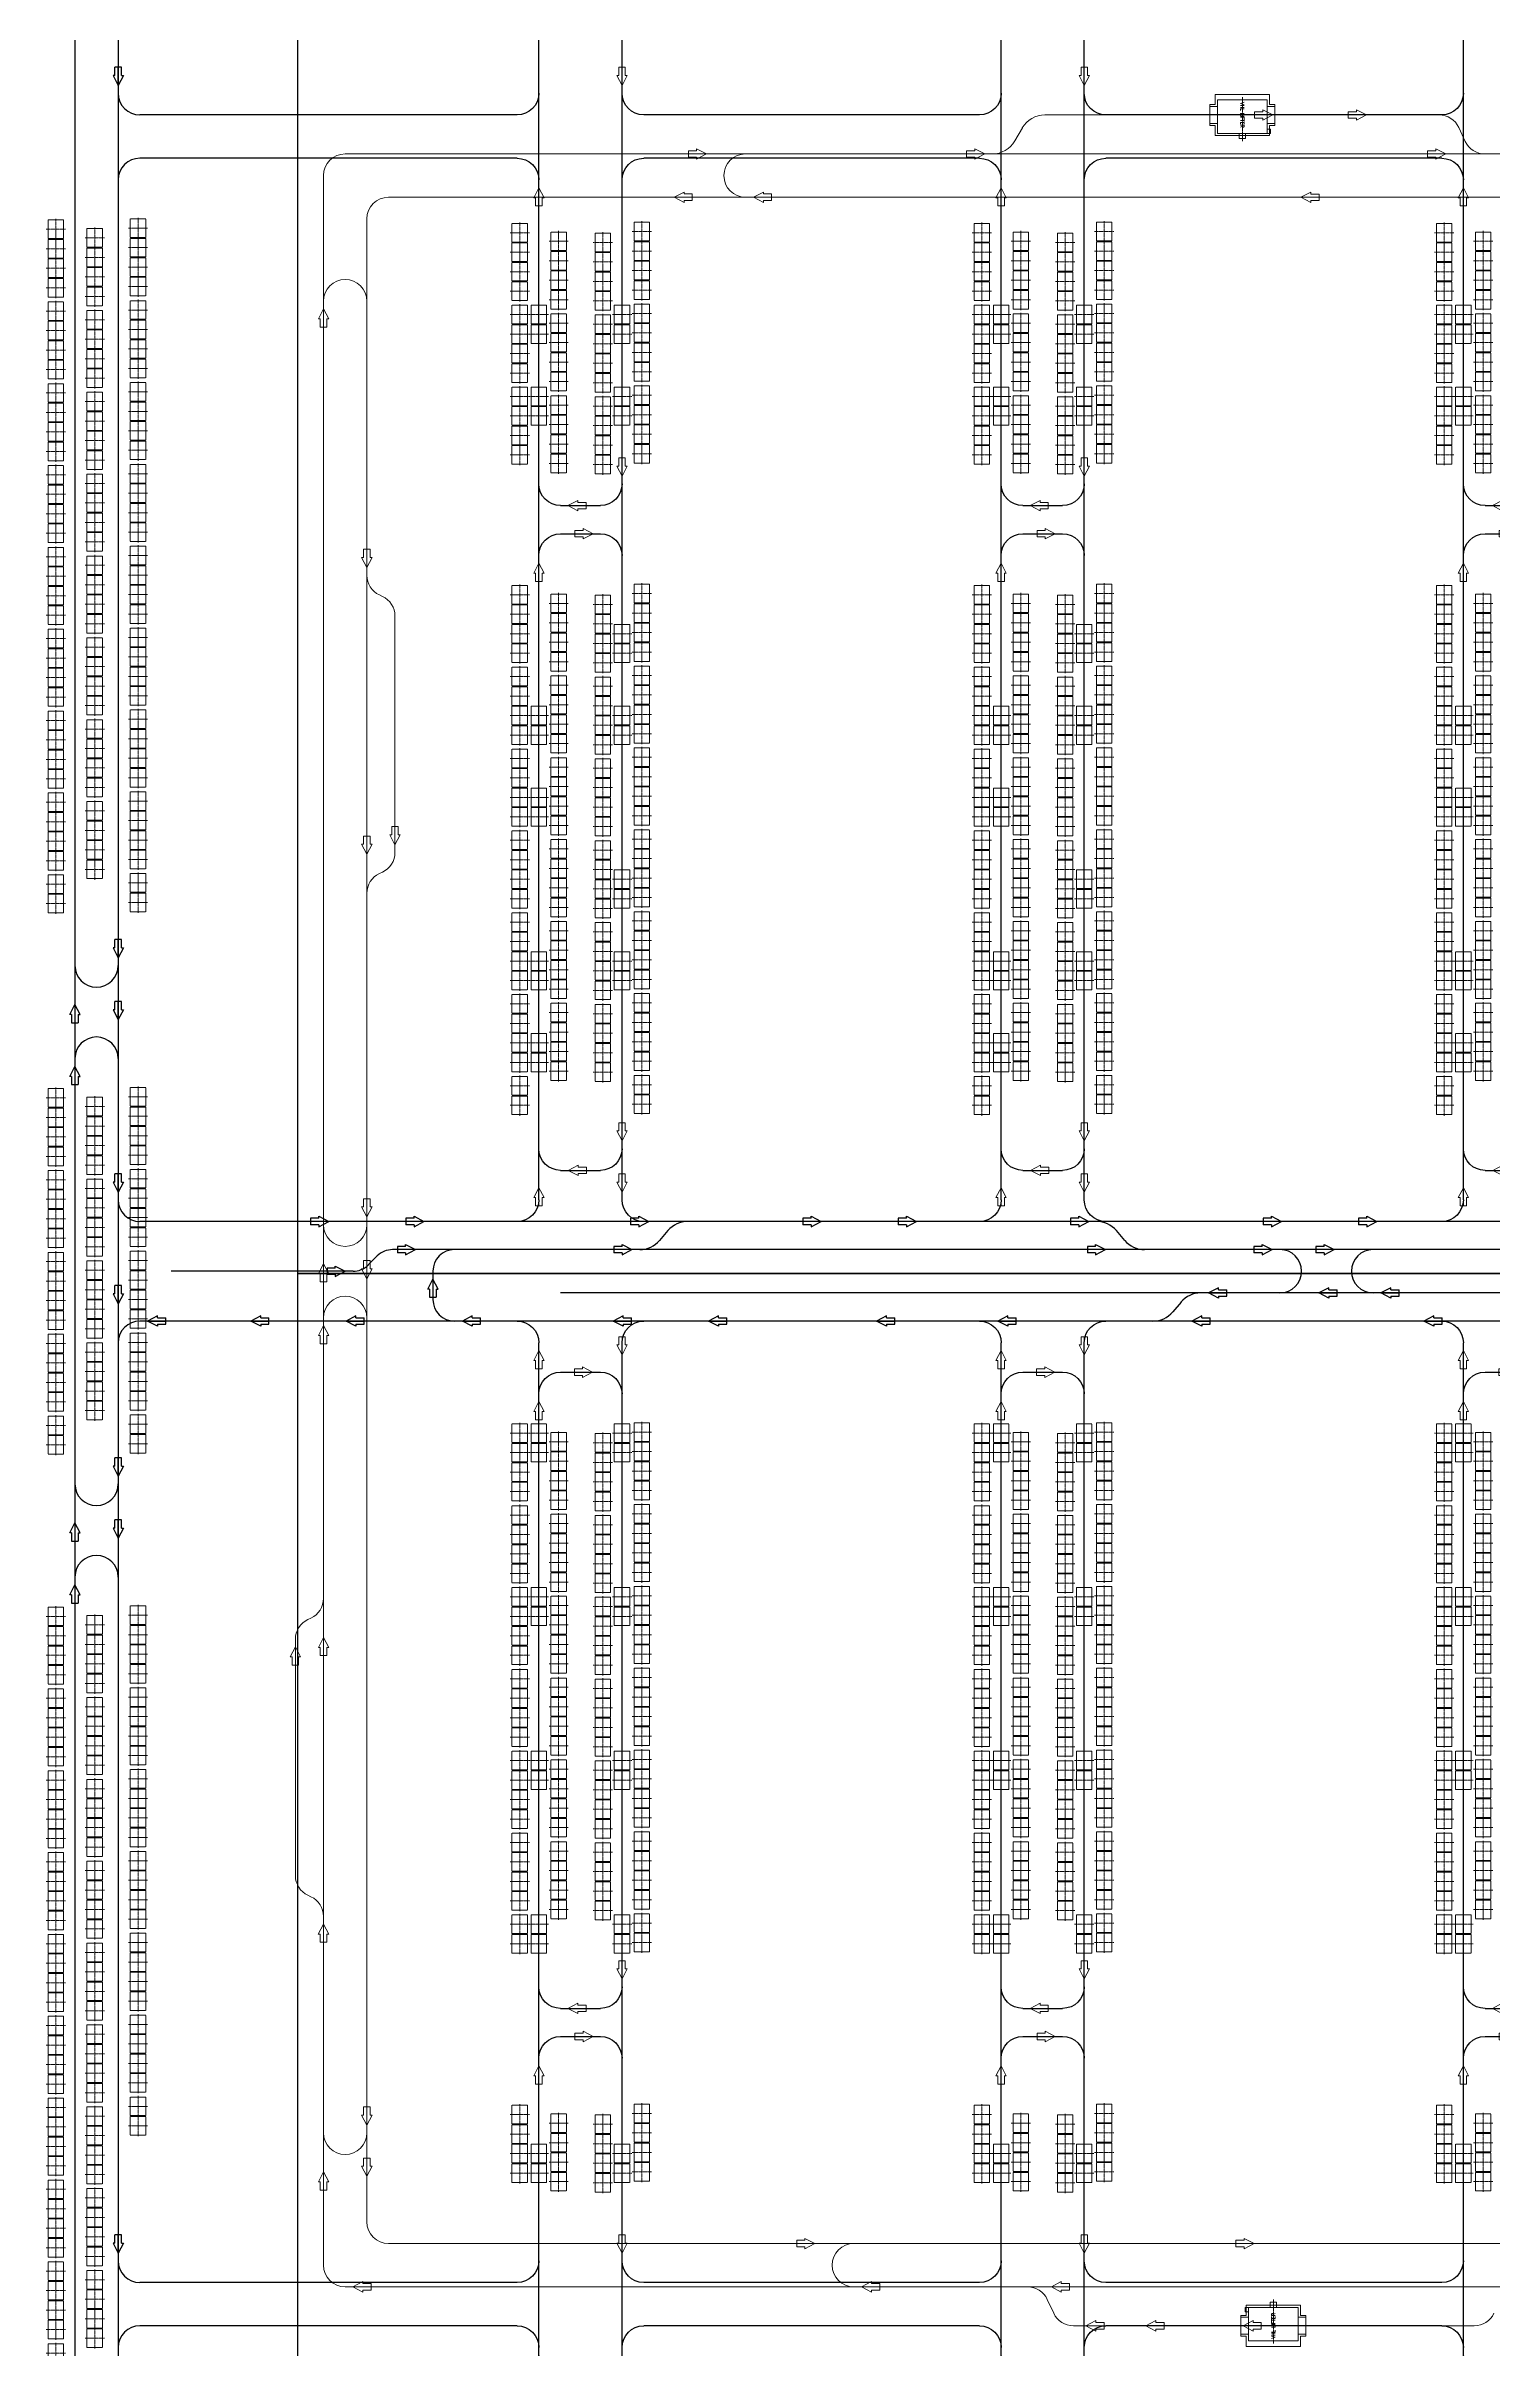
# Model space of a CAD drawing. Header units: millimetres. Extents: x -128 to 670218, y 27186 to 149492.
# Drawn here: x -128 to 33303, y 55129 to 108326 of the extents above; entities that cross this region are included whole.
import ezdxf
from ezdxf.enums import TextEntityAlignment as Align

# ---------------------------------------------------------------- set-up
doc = ezdxf.new("R2010")
doc.units = ezdxf.units.MM
for name, pattern in [('ACAD_ISO08W100', [36, 24, -3, 6, -3]), ('AM_ISO08W050', [18, 12, -1.5, 3, -1.5]), ('XAT-M16_6F_EQ Layout_20211120$0$ACAD_ISO08W100', [36, 24, -3, 6, -3])]:
    doc.linetypes.add(name, pattern=pattern)
for name, color, linetype, lineweight in [('_CLINE', 4, 'XAT-M16_6F_EQ Layout_20211120$0$ACAD_ISO08W100', 9), ('CL', 4, 'Continuous', 9), ('CLINE', 4, 'ACAD_ISO08W100', 9), ('DIRECT', 40, 'Continuous', 9), ('LINE_EQ', 4, 'AM_ISO08W050', 20), ('LINE_STB', 151, 'Continuous', 30), ('Rail Block(Upper)', 191, 'Continuous', 18), ('Rail_H6022(Upper)', 6, 'Continuous', 18), ('TXT', 3, 'Continuous', 9), ('ZONE', 8, 'Continuous', 9)]:
    doc.layers.add(name, color=color, linetype=linetype, lineweight=lineweight)
doc.layers.add('Rail_H4822(Lower)', color=7, linetype='Continuous')
doc.styles.add('CF-FNT', font='romans.shx', dxfattribs={"width": 0.85, "bigfont": 'bigfont.shx'})

# ---------------------------------------------------------------- blocks, each defined once
blk = doc.blocks.new('*U3')
at = {"color": 0, "linetype": 'ByBlock'}
for p, q in [((-120, -230), (0, 0)), ((0, 0), (0, -420)), ((120, -230), (0, 0)), ((-75, -230), (-120, -230)), ((-75, -230), (-75, -420)), ((75, -420), (-75, -420)), ((75, -230), (75, -420)), ((75, -230), (120, -230))]:
    blk.add_line(p, q, dxfattribs=at)
blk = doc.blocks.new('A$C31676947')
at = {"layer": 'Rail_H4822(Lower)'}
for p, q in [((500, 47250), (500, 500)), ((2420, 47250), (2420, 500)), ((1000, 46570), (1920, 46570)), ((1000, 31870), (1920, 31870)), ((1000, 31220), (1920, 31220)), ((1000, 16520), (1920, 16520)), ((1000, 15870), (1920, 15870)), ((1000, 1180), (1920, 1180))]:
    blk.add_line(p, q, dxfattribs=at)
for centre, start, end in [((0, 47250), 0, 90), ((2920, 47250), 90, 180), ((1000, 46070), 90, 180), ((1920, 46070), 0, 90), ((1000, 32370), 180, 270), ((1920, 32370), 270, 0), ((1000, 30720), 90, 180), ((1920, 30720), 0, 90), ((0, 23700), 270, 0), ((2920, 23700), 180, 270), ((0, 21700), 0, 90), ((2920, 21700), 90, 180), ((1000, 17020), 180, 270), ((1920, 17020), 270, 0), ((1000, 15370), 90, 180), ((1920, 15370), 0, 90), ((1000, 1680), 180, 270), ((1920, 1680), 270, 0), ((0, 500), 270, 0), ((2920, 500), 180, 270)]:
    blk.add_arc(centre, 500, start, end, dxfattribs=at)
at = {"layer": 'DIRECT'}
for p, rotation in [((500, 46970), 180), ((1180, 46570), 89.99999999999999), ((500, 32550), 180), ((500, 23880), 180), ((500, 17200), 180), ((500, 1860), 180), ((500, 680), 180), ((1740, 1180), 270)]:
    blk.add_blockref('*U3', p, dxfattribs=dict(at, rotation=rotation))
for p in [(2420, 47070), (2420, 45890), (2420, 30540), (2420, 21520), (2420, 15190), (2420, 780)]:
    blk.add_blockref('*U3', p, dxfattribs=at)
at = {"layer": 'DIRECT', "lineweight": -2}
for p, rotation in [((1750, 31870), 270), ((1170, 31220), 89.99999999999999), ((1750, 16520), 270), ((1170, 15870), 89.99999999999999)]:
    blk.add_blockref('*U3', p, dxfattribs=dict(at, rotation=rotation))
blk = doc.blocks.new('*U803')
at = {"color": 0, "linetype": 'ByBlock'}
for p, q in [((-120, -230), (0, 0)), ((0, 0), (0, -420)), ((120, -230), (0, 0)), ((-75, -230), (-120, -230)), ((-75, -230), (-75, -420)), ((75, -420), (-75, -420)), ((75, -230), (75, -420)), ((75, -230), (120, -230))]:
    blk.add_line(p, q, dxfattribs=at)
blk = doc.blocks.new('*U804')
at = {"color": 0, "linetype": 'ByBlock'}
for p, q in [((-120, -230), (0, 0)), ((0, 0), (0, -420)), ((120, -230), (0, 0)), ((-75, -230), (-120, -230)), ((-75, -230), (-75, -420)), ((75, -420), (-75, -420)), ((75, -230), (75, -420)), ((75, -230), (120, -230))]:
    blk.add_line(p, q, dxfattribs=at)
blk = doc.blocks.new('*U805')
at = {"color": 0, "linetype": 'ByBlock'}
for p, q in [((-120, -230), (0, 0)), ((0, 0), (0, -420)), ((120, -230), (0, 0)), ((-75, -230), (-120, -230)), ((-75, -230), (-75, -420)), ((75, -420), (-75, -420)), ((75, -230), (75, -420)), ((75, -230), (120, -230))]:
    blk.add_line(p, q, dxfattribs=at)
blk = doc.blocks.new('*U812')
at = {"color": 0, "linetype": 'ByBlock'}
for p, q in [((-120, -230), (0, 0)), ((0, 0), (0, -420)), ((120, -230), (0, 0)), ((-75, -230), (-120, -230)), ((-75, -230), (-75, -420)), ((75, -420), (-75, -420)), ((75, -230), (75, -420)), ((75, -230), (120, -230))]:
    blk.add_line(p, q, dxfattribs=at)
blk = doc.blocks.new('*U21')
at = {"color": 0, "linetype": 'ByBlock'}
for p, q in [((-120, -230), (0, 0)), ((0, 0), (0, -420)), ((120, -230), (0, 0)), ((-75, -230), (-120, -230)), ((-75, -230), (-75, -420)), ((75, -420), (-75, -420)), ((75, -230), (75, -420)), ((75, -230), (120, -230))]:
    blk.add_line(p, q, dxfattribs=at)
blk = doc.blocks.new('*U22')
at = {"color": 0, "linetype": 'ByBlock'}
for p, q in [((-120, -230), (0, 0)), ((0, 0), (0, -420)), ((120, -230), (0, 0)), ((-75, -230), (-120, -230)), ((-75, -230), (-75, -420)), ((75, -420), (-75, -420)), ((75, -230), (75, -420)), ((75, -230), (120, -230))]:
    blk.add_line(p, q, dxfattribs=at)
blk = doc.blocks.new('*U23')
at = {"color": 0, "linetype": 'ByBlock'}
for p, q in [((-120, -230), (0, 0)), ((0, 0), (0, -420)), ((120, -230), (0, 0)), ((-75, -230), (-120, -230)), ((-75, -230), (-75, -420)), ((75, -420), (-75, -420)), ((75, -230), (75, -420)), ((75, -230), (120, -230))]:
    blk.add_line(p, q, dxfattribs=at)
blk = doc.blocks.new('*U219')
at = {"color": 0, "linetype": 'ByBlock'}
for p, q in [((-120, -230), (0, 0)), ((0, 0), (0, -420)), ((120, -230), (0, 0)), ((-75, -230), (-120, -230)), ((-75, -230), (-75, -420)), ((75, -420), (-75, -420)), ((75, -230), (75, -420)), ((75, -230), (120, -230))]:
    blk.add_line(p, q, dxfattribs=at)
blk = doc.blocks.new('*U220')
at = {"color": 0, "linetype": 'ByBlock'}
for p, q in [((-120, -230), (0, 0)), ((0, 0), (0, -420)), ((120, -230), (0, 0)), ((-75, -230), (-120, -230)), ((-75, -230), (-75, -420)), ((75, -420), (-75, -420)), ((75, -230), (75, -420)), ((75, -230), (120, -230))]:
    blk.add_line(p, q, dxfattribs=at)
blk = doc.blocks.new('*U221')
at = {"color": 0, "linetype": 'ByBlock'}
for p, q in [((-120, -230), (0, 0)), ((0, 0), (0, -420)), ((120, -230), (0, 0)), ((-75, -230), (-120, -230)), ((-75, -230), (-75, -420)), ((75, -420), (-75, -420)), ((75, -230), (75, -420)), ((75, -230), (120, -230))]:
    blk.add_line(p, q, dxfattribs=at)
blk = doc.blocks.new('*U222')
at = {"color": 0, "linetype": 'ByBlock'}
for p, q in [((-120, -230), (0, 0)), ((0, 0), (0, -420)), ((120, -230), (0, 0)), ((-75, -230), (-120, -230)), ((-75, -230), (-75, -420)), ((75, -420), (-75, -420)), ((75, -230), (75, -420)), ((75, -230), (120, -230))]:
    blk.add_line(p, q, dxfattribs=at)
blk = doc.blocks.new('*U132')
at = {"color": 0, "linetype": 'ByBlock'}
for p, q in [((-120, -230), (0, 0)), ((0, 0), (0, -420)), ((120, -230), (0, 0)), ((-75, -230), (-120, -230)), ((-75, -230), (-75, -420)), ((75, -420), (-75, -420)), ((75, -230), (75, -420)), ((75, -230), (120, -230))]:
    blk.add_line(p, q, dxfattribs=at)
blk = doc.blocks.new('*U133')
at = {"color": 0, "linetype": 'ByBlock'}
for p, q in [((-120, -230), (0, 0)), ((0, 0), (0, -420)), ((120, -230), (0, 0)), ((-75, -230), (-120, -230)), ((-75, -230), (-75, -420)), ((75, -420), (-75, -420)), ((75, -230), (75, -420)), ((75, -230), (120, -230))]:
    blk.add_line(p, q, dxfattribs=at)
blk = doc.blocks.new('*U134')
at = {"color": 0, "linetype": 'ByBlock'}
for p, q in [((-120, -230), (0, 0)), ((0, 0), (0, -420)), ((120, -230), (0, 0)), ((-75, -230), (-120, -230)), ((-75, -230), (-75, -420)), ((75, -420), (-75, -420)), ((75, -230), (75, -420)), ((75, -230), (120, -230))]:
    blk.add_line(p, q, dxfattribs=at)
blk = doc.blocks.new('*U135')
at = {"color": 0, "linetype": 'ByBlock'}
for p, q in [((-120, -230), (0, 0)), ((0, 0), (0, -420)), ((120, -230), (0, 0)), ((-75, -230), (-120, -230)), ((-75, -230), (-75, -420)), ((75, -420), (-75, -420)), ((75, -230), (75, -420)), ((75, -230), (120, -230))]:
    blk.add_line(p, q, dxfattribs=at)
blk = doc.blocks.new('*U136')
at = {"color": 0, "linetype": 'ByBlock'}
for p, q in [((-120, -230), (0, 0)), ((0, 0), (0, -420)), ((120, -230), (0, 0)), ((-75, -230), (-120, -230)), ((-75, -230), (-75, -420)), ((75, -420), (-75, -420)), ((75, -230), (75, -420)), ((75, -230), (120, -230))]:
    blk.add_line(p, q, dxfattribs=at)
blk = doc.blocks.new('*U137')
at = {"color": 0, "linetype": 'ByBlock'}
for p, q in [((-120, -230), (0, 0)), ((0, 0), (0, -420)), ((120, -230), (0, 0)), ((-75, -230), (-120, -230)), ((-75, -230), (-75, -420)), ((75, -420), (-75, -420)), ((75, -230), (75, -420)), ((75, -230), (120, -230))]:
    blk.add_line(p, q, dxfattribs=at)
blk = doc.blocks.new('*U139')
at = {"color": 0, "linetype": 'ByBlock'}
for p, q in [((-120, -230), (0, 0)), ((0, 0), (0, -420)), ((120, -230), (0, 0)), ((-75, -230), (-120, -230)), ((-75, -230), (-75, -420)), ((75, -420), (-75, -420)), ((75, -230), (75, -420)), ((75, -230), (120, -230))]:
    blk.add_line(p, q, dxfattribs=at)
blk = doc.blocks.new('*U146')
at = {"color": 0, "linetype": 'ByBlock'}
for p, q in [((-120, -230), (0, 0)), ((0, 0), (0, -420)), ((120, -230), (0, 0)), ((-75, -230), (-120, -230)), ((-75, -230), (-75, -420)), ((75, -420), (-75, -420)), ((75, -230), (75, -420)), ((75, -230), (120, -230))]:
    blk.add_line(p, q, dxfattribs=at)
blk = doc.blocks.new('*U196')
at = {"color": 0, "linetype": 'ByBlock'}
for p, q in [((-120, -230), (0, 0)), ((0, 0), (0, -420)), ((120, -230), (0, 0)), ((-75, -230), (-120, -230)), ((-75, -230), (-75, -420)), ((75, -420), (-75, -420)), ((75, -230), (75, -420)), ((75, -230), (120, -230))]:
    blk.add_line(p, q, dxfattribs=at)
blk = doc.blocks.new('*U197')
at = {"color": 0, "linetype": 'ByBlock'}
for p, q in [((-120, -230), (0, 0)), ((0, 0), (0, -420)), ((120, -230), (0, 0)), ((-75, -230), (-120, -230)), ((-75, -230), (-75, -420)), ((75, -420), (-75, -420)), ((75, -230), (75, -420)), ((75, -230), (120, -230))]:
    blk.add_line(p, q, dxfattribs=at)
blk = doc.blocks.new('*U198')
at = {"color": 0, "linetype": 'ByBlock'}
for p, q in [((-120, -230), (0, 0)), ((0, 0), (0, -420)), ((120, -230), (0, 0)), ((-75, -230), (-120, -230)), ((-75, -230), (-75, -420)), ((75, -420), (-75, -420)), ((75, -230), (75, -420)), ((75, -230), (120, -230))]:
    blk.add_line(p, q, dxfattribs=at)
blk = doc.blocks.new('*U199')
at = {"color": 0, "linetype": 'ByBlock'}
for p, q in [((-120, -230), (0, 0)), ((0, 0), (0, -420)), ((120, -230), (0, 0)), ((-75, -230), (-120, -230)), ((-75, -230), (-75, -420)), ((75, -420), (-75, -420)), ((75, -230), (75, -420)), ((75, -230), (120, -230))]:
    blk.add_line(p, q, dxfattribs=at)
blk = doc.blocks.new('*U148')
at = {"color": 0, "linetype": 'ByBlock'}
for p, q in [((-120, -230), (0, 0)), ((0, 0), (0, -420)), ((120, -230), (0, 0)), ((-75, -230), (-120, -230)), ((-75, -230), (-75, -420)), ((75, -420), (-75, -420)), ((75, -230), (75, -420)), ((75, -230), (120, -230))]:
    blk.add_line(p, q, dxfattribs=at)
blk = doc.blocks.new('*U149')
at = {"color": 0, "linetype": 'ByBlock'}
for p, q in [((-120, -230), (0, 0)), ((0, 0), (0, -420)), ((120, -230), (0, 0)), ((-75, -230), (-120, -230)), ((-75, -230), (-75, -420)), ((75, -420), (-75, -420)), ((75, -230), (75, -420)), ((75, -230), (120, -230))]:
    blk.add_line(p, q, dxfattribs=at)
blk = doc.blocks.new('*U150')
at = {"color": 0, "linetype": 'ByBlock'}
for p, q in [((-120, -230), (0, 0)), ((0, 0), (0, -420)), ((120, -230), (0, 0)), ((-75, -230), (-120, -230)), ((-75, -230), (-75, -420)), ((75, -420), (-75, -420)), ((75, -230), (75, -420)), ((75, -230), (120, -230))]:
    blk.add_line(p, q, dxfattribs=at)
blk = doc.blocks.new('*U151')
at = {"color": 0, "linetype": 'ByBlock'}
for p, q in [((-120, -230), (0, 0)), ((0, 0), (0, -420)), ((120, -230), (0, 0)), ((-75, -230), (-120, -230)), ((-75, -230), (-75, -420)), ((75, -420), (-75, -420)), ((75, -230), (75, -420)), ((75, -230), (120, -230))]:
    blk.add_line(p, q, dxfattribs=at)
blk = doc.blocks.new('*U152')
at = {"color": 0, "linetype": 'ByBlock'}
for p, q in [((-120, -230), (0, 0)), ((0, 0), (0, -420)), ((120, -230), (0, 0)), ((-75, -230), (-120, -230)), ((-75, -230), (-75, -420)), ((75, -420), (-75, -420)), ((75, -230), (75, -420)), ((75, -230), (120, -230))]:
    blk.add_line(p, q, dxfattribs=at)
blk = doc.blocks.new('*U153')
at = {"color": 0, "linetype": 'ByBlock'}
for p, q in [((-120, -230), (0, 0)), ((0, 0), (0, -420)), ((120, -230), (0, 0)), ((-75, -230), (-120, -230)), ((-75, -230), (-75, -420)), ((75, -420), (-75, -420)), ((75, -230), (75, -420)), ((75, -230), (120, -230))]:
    blk.add_line(p, q, dxfattribs=at)
blk = doc.blocks.new('*U154')
at = {"color": 0, "linetype": 'ByBlock'}
for p, q in [((-120, -230), (0, 0)), ((0, 0), (0, -420)), ((120, -230), (0, 0)), ((-75, -230), (-120, -230)), ((-75, -230), (-75, -420)), ((75, -420), (-75, -420)), ((75, -230), (75, -420)), ((75, -230), (120, -230))]:
    blk.add_line(p, q, dxfattribs=at)
blk = doc.blocks.new('*U118')
at = {"color": 0, "linetype": 'ByBlock'}
for p, q in [((-120, -230), (0, 0)), ((0, 0), (0, -420)), ((120, -230), (0, 0)), ((-75, -230), (-120, -230)), ((-75, -230), (-75, -420)), ((75, -420), (-75, -420)), ((75, -230), (75, -420)), ((75, -230), (120, -230))]:
    blk.add_line(p, q, dxfattribs=at)
blk = doc.blocks.new('*U119')
at = {"color": 0, "linetype": 'ByBlock'}
for p, q in [((-120, -230), (0, 0)), ((0, 0), (0, -420)), ((120, -230), (0, 0)), ((-75, -230), (-120, -230)), ((-75, -230), (-75, -420)), ((75, -420), (-75, -420)), ((75, -230), (75, -420)), ((75, -230), (120, -230))]:
    blk.add_line(p, q, dxfattribs=at)
blk = doc.blocks.new('*U120')
at = {"color": 0, "linetype": 'ByBlock'}
for p, q in [((-120, -230), (0, 0)), ((0, 0), (0, -420)), ((120, -230), (0, 0)), ((-75, -230), (-120, -230)), ((-75, -230), (-75, -420)), ((75, -420), (-75, -420)), ((75, -230), (75, -420)), ((75, -230), (120, -230))]:
    blk.add_line(p, q, dxfattribs=at)
blk = doc.blocks.new('*U125')
at = {"color": 0, "linetype": 'ByBlock'}
for p, q in [((-120, -230), (0, 0)), ((0, 0), (0, -420)), ((120, -230), (0, 0)), ((-75, -230), (-120, -230)), ((-75, -230), (-75, -420)), ((75, -420), (-75, -420)), ((75, -230), (75, -420)), ((75, -230), (120, -230))]:
    blk.add_line(p, q, dxfattribs=at)
blk = doc.blocks.new('*U126')
at = {"color": 0, "linetype": 'ByBlock'}
for p, q in [((-120, -230), (0, 0)), ((0, 0), (0, -420)), ((120, -230), (0, 0)), ((-75, -230), (-120, -230)), ((-75, -230), (-75, -420)), ((75, -420), (-75, -420)), ((75, -230), (75, -420)), ((75, -230), (120, -230))]:
    blk.add_line(p, q, dxfattribs=at)
blk = doc.blocks.new('*U101')
at = {"color": 0, "linetype": 'ByBlock'}
for p, q in [((-120, -230), (0, 0)), ((0, 0), (0, -420)), ((120, -230), (0, 0)), ((-75, -230), (-120, -230)), ((-75, -230), (-75, -420)), ((75, -420), (-75, -420)), ((75, -230), (75, -420)), ((75, -230), (120, -230))]:
    blk.add_line(p, q, dxfattribs=at)
blk = doc.blocks.new('*U102')
at = {"color": 0, "linetype": 'ByBlock'}
for p, q in [((-120, -230), (0, 0)), ((0, 0), (0, -420)), ((120, -230), (0, 0)), ((-75, -230), (-120, -230)), ((-75, -230), (-75, -420)), ((75, -420), (-75, -420)), ((75, -230), (75, -420)), ((75, -230), (120, -230))]:
    blk.add_line(p, q, dxfattribs=at)
blk = doc.blocks.new('*U103')
at = {"color": 0, "linetype": 'ByBlock'}
for p, q in [((-120, -230), (0, 0)), ((0, 0), (0, -420)), ((120, -230), (0, 0)), ((-75, -230), (-120, -230)), ((-75, -230), (-75, -420)), ((75, -420), (-75, -420)), ((75, -230), (75, -420)), ((75, -230), (120, -230))]:
    blk.add_line(p, q, dxfattribs=at)
blk = doc.blocks.new('*U106')
at = {"color": 0, "linetype": 'ByBlock'}
for p, q in [((-120, -230), (0, 0)), ((0, 0), (0, -420)), ((120, -230), (0, 0)), ((-75, -230), (-120, -230)), ((-75, -230), (-75, -420)), ((75, -420), (-75, -420)), ((75, -230), (75, -420)), ((75, -230), (120, -230))]:
    blk.add_line(p, q, dxfattribs=at)
blk = doc.blocks.new('*U107')
at = {"color": 0, "linetype": 'ByBlock'}
for p, q in [((-120, -230), (0, 0)), ((0, 0), (0, -420)), ((120, -230), (0, 0)), ((-75, -230), (-120, -230)), ((-75, -230), (-75, -420)), ((75, -420), (-75, -420)), ((75, -230), (75, -420)), ((75, -230), (120, -230))]:
    blk.add_line(p, q, dxfattribs=at)
blk = doc.blocks.new('*U586')
at = {"color": 0, "linetype": 'ByBlock'}
for p, q in [((-120, -230), (0, 0)), ((0, 0), (0, -420)), ((120, -230), (0, 0)), ((-75, -230), (-120, -230)), ((-75, -230), (-75, -420)), ((75, -420), (-75, -420)), ((75, -230), (75, -420)), ((75, -230), (120, -230))]:
    blk.add_line(p, q, dxfattribs=at)
blk = doc.blocks.new('EG-TR_ARW_1-2')
at = {"color": 0, "linetype": 'ByBlock'}
for p, q in [((-120, -230), (0, 0)), ((0, 0), (0, -420)), ((120, -230), (0, 0)), ((-75, -230), (-120, -230)), ((-75, -230), (-75, -420)), ((75, -420), (-75, -420)), ((75, -230), (75, -420)), ((75, -230), (120, -230))]:
    blk.add_line(p, q, dxfattribs=at)
blk = doc.blocks.new('A$C90e8e326')
at = {"layer": 'Rail_H6022(Upper)'}
for p, q in [((21895, 77400), (30999, 77400)), ((21203, 76800), (21376, 77100)), ((31601, 76790), (31453, 77110)), ((5741, 76500), (198816, 76500)), ((5241, 76000), (5241, 27750)), ((198816, 75500), (6741, 75500)), ((6241, 75000), (6241, 28750)), ((6601, 66284), (6530, 66316)), ((6891, 65830), (6891, 60370)), ((6601, 59916), (6530, 59884)), ((4880, 42659), (4951, 42691)), ((4591, 36745), (4591, 42205)), ((4880, 36291), (4951, 36259)), ((6741, 28250), (324586, 28250)), ((5741, 27250), (261647, 27250)), ((22101, 26640), (21952, 26960)), ((22554, 26350), (31811, 26350))]:
    blk.add_line(p, q, dxfattribs=at)
for centre, radius, start, end in [((21895, 76800), 600, 90, 150), ((30999, 76900), 500, 24.8882, 90), ((20683, 77100), 600, 270, 330), ((32055, 77000), 500, 204.8882, 270), ((5741, 76000), 500, 90, 180), ((14986, 76000), 500, 90, 270), ((6741, 75000), 500, 90, 180), ((5741, 73101), 500, 0, 180), ((6741, 66770), 500, 180, 245.1118), ((6391, 65830), 500, 0, 65.1118), ((6391, 60370), 500, 294.8882, 0), ((6741, 59430), 500, 114.8882, 180), ((5741, 51775), 500, 180, 0), ((5741, 49625), 500, 0, 180), ((4741, 43145), 500, 294.8882, 0), ((5091, 42205), 500, 114.8882, 180), ((5091, 36745), 500, 180, 245.1118), ((4741, 35805), 500, 0, 65.1118), ((5741, 30805), 500, 180, 0), ((6741, 28750), 500, 180, 270), ((17486, 27750), 500, 90, 270), ((5741, 27750), 500, 180, 270), ((21498, 26750), 500, 24.8882, 90), ((22554, 26850), 500, 204.8882, 270), ((31811, 26850), 500, 270, 335.1118)]:
    blk.add_arc(centre, radius, start, end, dxfattribs=at)
at = {"layer": 'Rail_H6022(Upper)', "lineweight": -2}
for p, xscale, rotation in [((29319, 77400), -1, 270), ((20507, 76500), -1, 270), ((22046, 27250), -1.000000000000001, 90), ((24231, 26350), -1.000000000000001, 90)]:
    blk.add_blockref('EG-TR_ARW_1-2', p, dxfattribs=dict(at, xscale=xscale, rotation=rotation))
at = {"layer": 'Rail_H6022(Upper)'}
for p, xscale, rotation in [((14086, 76500), -1, 270), ((31155, 76500), -1, 270), ((13336, 75500), -1.000000000000001, 90), ((15166, 75500), -1.000000000000001, 90), ((27806, 75499), -1.000000000000001, 90), ((6241, 66950), -1, 180), ((6241, 60330), -1, 180), ((6891, 60550), -1, 180), ((6241, 51955), -1, 180), ((6241, 50525), -1, 180), ((6241, 30985), -1, 180), ((6241, 29805), -1, 180), ((16586, 28250), -1, 270), ((26726, 28250), -1, 270), ((5921, 27250), -1.000000000000001, 90), ((17666, 27250), -1.000000000000001, 90), ((22844, 26350), -1.000000000000001, 90)]:
    blk.add_blockref('EG-TR_ARW_1-2', p, dxfattribs=dict(at, xscale=xscale, rotation=rotation))
at = {"layer": 'Rail_H6022(Upper)', "xscale": -1}
for p in [(5241, 72921), (5241, 50875), (5241, 49445), (5241, 42245), (4591, 42025), (5240, 35625), (5241, 29905)]:
    blk.add_blockref('EG-TR_ARW_1-2', p, dxfattribs=at)
blk = doc.blocks.new('*U825')
at = {"color": 0, "linetype": 'ByBlock', "lineweight": -2}
for points in [[(-350, -575), (-350, 575), (425, 575), (425, -575)], [(196, 575), (196, 750), (-196, 750), (-196, 575)], [(545, -72), (545, 72), (425, 72), (425, -72)], [(196, -750), (196, -575), (-196, -575), (-196, -750)]]:
    blk.add_lwpolyline(points, close=True, dxfattribs=at)
at = {"color": 0}
blk.add_lwpolyline([(325, 650), (325, 575), (425, 575), (425, 650)], close=True, dxfattribs=at)
at = {"layer": 'CL'}
blk.add_line((0, 750), (0, -750), dxfattribs=at)
at = {"layer": 'CLINE'}
blk.add_line((-411, 0), (604, 0), dxfattribs=at)
at = {"layer": 'ZONE'}
for p, q in [((-240, 625), (-475, 625)), ((-475, 625), (-475, -625)), ((-240, 625), (-240, 750)), ((-240, 750), (240, 750)), ((240, 750), (240, 625)), ((240, 625), (475, 625)), ((475, 625), (475, -625)), ((-475, -625), (-240, -625)), ((-240, -625), (-240, -750)), ((-240, -750), (240, -750)), ((240, -750), (240, -625)), ((475, -625), (240, -625))]:
    blk.add_line(p, q, dxfattribs=at)
at = {"layer": 'DIRECT', "lineweight": -2}
blk.add_blockref('EG-TR_ARW_1-2', (0, 700), dxfattribs=at)
at = {"layer": 'TXT', "style": 'CF-FNT', "flags": 8}
blk.add_attdef('UNITID', text='', height=80, dxfattribs=at).set_placement((0, 0), align=Align.MIDDLE_CENTER)
blk = doc.blocks.new('XAT-M16_6F_EQ Layout_20211120$0$EG-12_FOUP_(01)-pv')
at = {"layer": '_CLINE'}
for p, q in [((0, 211), (0, -235)), ((-239, -12), (239, -12))]:
    blk.add_line(p, q, dxfattribs=at)
at = {"layer": 'LINE_EQ'}
blk.add_lwpolyline([(-215, 166), (-215, -190), (215, -190), (215, 166)], close=True, dxfattribs=at)

msp = doc.modelspace()

# ---------------------------------------------------------------- linework, layer by layer
for points in [[(5682, 132785), (134983, 132785), (134983, 79986), (5682, 79986)], [(5682, 79986), (60668, 79986), (60668, 27186), (5682, 27186)]]:
    msp.add_lwpolyline(points, close=True)
at = {"layer": 'Rail_H4822(Lower)'}
for p, q in [((538, 130736), (538, 29336)), ((1538, 128436), (1538, 31636)), ((10751, 106736), (2038, 106736)), ((21424, 106736), (13671, 106736)), ((32097, 106736), (24344, 106736)), ((10751, 105736), (2038, 105736)), ((21424, 105736), (13671, 105736)), ((32097, 105736), (24344, 105736)), ((78898, 81186), (2038, 81186)), ((14231, 80975), (14039, 80748)), ((24778, 80748), (24586, 80975)), ((7521, 80390), (7313, 80183)), ((76271, 80536), (7874, 80536)), ((6960, 80036), (2758, 80036)), ((8804, 80036), (8804, 79386)), ((76271, 79536), (11751, 79536)), ((26078, 79325), (25886, 79098)), ((75798, 78886), (2038, 78886)), ((10751, 56686), (2038, 56686)), ((21424, 56686), (13671, 56686)), ((32097, 56686), (24344, 56686)), ((10751, 55686), (2038, 55686)), ((21424, 55686), (13671, 55686)), ((32097, 55686), (24344, 55686))]:
    msp.add_line(p, q, dxfattribs=at)
for centre, radius, start, end in [((2038, 107236), 500, 180, 270), ((2038, 105236), 500, 90, 180), ((1038, 87096), 500, 180, 0), ((1038, 84946), 500, 0, 180), ((2038, 81686), 500, 180, 270), ((14688, 80586), 600, 90, 139.6984), ((24128, 80586), 600, 40.3016, 90), ((7874, 80036), 500, 90, 134.9814), ((9304, 80036), 500, 90, 180), ((13581, 81136), 600, 270, 319.6984), ((25235, 81136), 600, 220.3016, 270), ((28363, 80036), 500, 270, 90), ((30513, 80036), 500, 90, 270), ((6960, 80536), 500, 270, 314.9814), ((9304, 79386), 500, 180, 270), ((26535, 78936), 600, 90, 139.6984), ((2038, 78386), 500, 90, 180), ((25428, 79486), 600, 270, 319.6984), ((1038, 75126), 500, 180, 0), ((1038, 72976), 500, 0, 180), ((2038, 57186), 500, 180, 270), ((2038, 55186), 500, 90, 180)]:
    msp.add_arc(centre, radius, start, end, dxfattribs=at)

# ---------------------------------------------------------------- block references
at = {"layer": 'LINE_EQ', "rotation": 89.99999999999999}
for p in [(11239, 102127), (13159, 102127), (21912, 102127), (23832, 102127), (32585, 102127), (11239, 101677), (13159, 101677), (21912, 101677), (23832, 101677), (32585, 101677), (11239, 100237), (11239, 99787), (13159, 100237), (13159, 99787), (21912, 100237), (21912, 99787), (23832, 100237), (23832, 99787), (32585, 100237), (32585, 99787), (13159, 94758), (23832, 94758), (13159, 94308), (23832, 94308), (11239, 92868), (13159, 92868), (21912, 92868), (23832, 92868), (32585, 92868), (11239, 92418), (13159, 92418), (21912, 92418), (23832, 92418), (32585, 92418), (11239, 90978), (21912, 90978), (32585, 90978), (11239, 90528), (21912, 90528), (32585, 90528), (13159, 89088), (13159, 88638), (23832, 89088), (23832, 88638), (11239, 87198), (13159, 87198), (21912, 87198), (23832, 87198), (32585, 87198), (11239, 86748), (13159, 86748), (21912, 86748), (23832, 86748), (32585, 86748), (11239, 85308), (21912, 85308), (32585, 85308), (11239, 84858), (21912, 84858), (32585, 84858), (11239, 76298), (11239, 75848), (13159, 76298), (13159, 75848), (21912, 76298), (21912, 75848), (23832, 76298), (23832, 75848), (32585, 76298), (32585, 75848), (11239, 72518), (13159, 72518), (21912, 72518), (23832, 72518), (32585, 72518), (11239, 72068), (13159, 72068), (21912, 72068), (23832, 72068), (32585, 72068), (11239, 68738), (13159, 68738), (21912, 68738), (23832, 68738), (32585, 68738), (11239, 68288), (13159, 68288), (21912, 68288), (23832, 68288), (32585, 68288), (11239, 64958), (13159, 64958), (21912, 64958), (23832, 64958), (32585, 64958), (11239, 64508), (13159, 64508), (21912, 64508), (23832, 64508), (32585, 64508), (11239, 59664), (13159, 59664), (21912, 59664), (23832, 59664), (32585, 59664), (11239, 59214), (13159, 59214), (21912, 59214), (23832, 59214), (32585, 59214)]:
    msp.add_blockref('XAT-M16_6F_EQ Layout_20211120$0$EG-12_FOUP_(01)-pv', p, dxfattribs=at)
at = {"layer": 'LINE_STB', "rotation": 89.99999999999999}
for p in [(83, 104096), (1983, 104122), (13616, 104043), (24289, 104043), (83, 103646), (983, 103897), (1983, 103672), (10796, 104017), (10796, 103567), (11696, 103818), (12716, 103792), (13616, 103593), (21469, 104017), (21469, 103567), (22369, 103818), (23389, 103792), (24289, 103593), (32142, 104017), (32142, 103567), (33042, 103818), (83, 103196), (983, 103447), (983, 102997), (1983, 103222), (10796, 103117), (11696, 103368), (12716, 103342), (13616, 103143), (21469, 103117), (22369, 103368), (23389, 103342), (24289, 103143), (32142, 103117), (33042, 103368), (83, 102746), (983, 102547), (1983, 102772), (10796, 102667), (11696, 102918), (11696, 102468), (12716, 102892), (12716, 102442), (13616, 102693), (21469, 102667), (22369, 102918), (22369, 102468), (23389, 102892), (23389, 102442), (24289, 102693), (32142, 102667), (33042, 102918), (33042, 102468), (83, 102206), (983, 102007), (1983, 102232), (10796, 102127), (11696, 101928), (12716, 101902), (13616, 102153), (21469, 102127), (22369, 101928), (23389, 101902), (24289, 102153), (32142, 102127), (33042, 101928), (83, 101756), (983, 101557), (1983, 101782), (10796, 101677), (11696, 101478), (12716, 101452), (13616, 101703), (21469, 101677), (22369, 101478), (23389, 101452), (24289, 101703), (32142, 101677), (33042, 101478), (83, 101306), (83, 100856), (983, 101107), (1983, 101332), (1983, 100882), (10796, 101227), (11696, 101028), (12716, 101002), (13616, 101253), (21469, 101227), (22369, 101028), (23389, 101002), (24289, 101253), (32142, 101227), (33042, 101028), (83, 100316), (983, 100657), (1983, 100342), (10796, 100777), (11696, 100578), (12716, 100552), (13616, 100803), (21469, 100777), (22369, 100578), (23389, 100552), (24289, 100803), (32142, 100777), (33042, 100578), (83, 99866), (983, 100117), (1983, 99892), (10796, 100237), (10796, 99787), (11696, 100038), (12716, 100012), (13616, 100263), (13616, 99813), (21469, 100237), (21469, 99787), (22369, 100038), (23389, 100012), (24289, 100263), (24289, 99813), (32142, 100237), (32142, 99787), (33042, 100038), (83, 99416), (983, 99667), (1983, 99442), (10796, 99337), (11696, 99588), (12716, 99562), (13616, 99363), (21469, 99337), (22369, 99588), (23389, 99562), (24289, 99363), (32142, 99337), (33042, 99588), (83, 98966), (983, 99217), (983, 98767), (1983, 98992), (10796, 98887), (11696, 99138), (12716, 99112), (13616, 98913), (21469, 98887), (22369, 99138), (23389, 99112), (24289, 98913), (32142, 98887), (33042, 99138), (83, 98426), (983, 98227), (1983, 98452), (11696, 98688), (12716, 98662), (22369, 98688), (23389, 98662), (33042, 98688), (83, 97976), (983, 97777), (1983, 98002), (83, 97526), (983, 97327), (1983, 97552), (83, 97076), (983, 96877), (1983, 97102), (83, 96536), (83, 96086), (983, 96337), (1983, 96562), (1983, 96112), (83, 95636), (983, 95887), (1983, 95662), (10796, 95658), (13616, 95684), (21469, 95658), (24289, 95684), (32142, 95658), (83, 95186), (983, 95437), (983, 94987), (1983, 95212), (10796, 95208), (11696, 95459), (11696, 95009), (12716, 95433), (13616, 95234), (21469, 95208), (22369, 95459), (22369, 95009), (23389, 95433), (24289, 95234), (32142, 95208), (33042, 95459), (33042, 95009), (83, 94646), (1983, 94672), (10796, 94758), (11696, 94559), (12716, 94983), (12716, 94533), (13616, 94784), (21469, 94758), (22369, 94559), (23389, 94983), (23389, 94533), (24289, 94784), (32142, 94758), (33042, 94559), (83, 94196), (983, 94447), (983, 93997), (1983, 94222), (10796, 94308), (11696, 94109), (12716, 94083), (13616, 94334), (21469, 94308), (22369, 94109), (23389, 94083), (24289, 94334), (32142, 94308), (33042, 94109), (83, 93746), (983, 93547), (1983, 93772), (10796, 93768), (11696, 93569), (12716, 93543), (13616, 93794), (21469, 93768), (22369, 93569), (23389, 93543), (24289, 93794), (32142, 93768), (33042, 93569), (83, 93296), (983, 93097), (1983, 93322), (10796, 93318), (10796, 92868), (11696, 93119), (12716, 93093), (13616, 93344), (13616, 92894), (21469, 93318), (21469, 92868), (22369, 93119), (23389, 93093), (24289, 93344), (24289, 92894), (32142, 93318), (32142, 92868), (33042, 93119), (83, 92756), (983, 92557), (1983, 92782), (1983, 92332), (10796, 92418), (11696, 92669), (12716, 92643), (13616, 92444), (21469, 92418), (22369, 92669), (23389, 92643), (24289, 92444), (32142, 92418), (33042, 92669), (83, 92306), (83, 91856), (983, 92107), (1983, 91882), (10796, 91878), (11696, 92219), (12716, 92193), (13616, 91904), (21469, 91878), (22369, 92219), (23389, 92193), (24289, 91904), (32142, 91878), (33042, 92219), (83, 91406), (983, 91657), (1983, 91432), (10796, 91428), (11696, 91679), (12716, 91653), (13616, 91454), (21469, 91428), (22369, 91679), (23389, 91653), (24289, 91454), (32142, 91428), (33042, 91679), (83, 90866), (983, 91207), (1983, 90892), (10796, 90978), (11696, 91229), (11696, 90779), (12716, 91203), (12716, 90753), (13616, 91004), (21469, 90978), (22369, 91229), (22369, 90779), (23389, 91203), (23389, 90753), (24289, 91004), (32142, 90978), (33042, 91229), (33042, 90779), (83, 90416), (983, 90667), (983, 90217), (1983, 90442), (10796, 90528), (11696, 90329), (12716, 90303), (13616, 90554), (21469, 90528), (22369, 90329), (23389, 90303), (24289, 90554), (32142, 90528), (33042, 90329), (83, 89966), (983, 89767), (1983, 89992), (10796, 89988), (11696, 89789), (12716, 89763), (13616, 90014), (21469, 89988), (22369, 89789), (23389, 89763), (24289, 90014), (32142, 89988), (33042, 89789), (83, 89516), (983, 89317), (1983, 89542), (10796, 89538), (11696, 89339), (12716, 89313), (13616, 89564), (21469, 89538), (22369, 89339), (23389, 89313), (24289, 89564), (32142, 89538), (33042, 89339), (83, 88976), (1983, 89002), (10796, 89088), (10796, 88638), (11696, 88889), (12716, 88863), (13616, 89114), (13616, 88664), (21469, 89088), (21469, 88638), (22369, 88889), (23389, 88863), (24289, 89114), (24289, 88664), (32142, 89088), (32142, 88638), (33042, 88889), (83, 88526), (1983, 88552), (10796, 88098), (11696, 88439), (12716, 88413), (13616, 88124), (21469, 88098), (22369, 88439), (23389, 88413), (24289, 88124), (32142, 88098), (33042, 88439), (10796, 87648), (11696, 87899), (12716, 87873), (13616, 87674), (21469, 87648), (22369, 87899), (23389, 87873), (24289, 87674), (32142, 87648), (33042, 87899), (10796, 87198), (11696, 87449), (12716, 87423), (13616, 87224), (21469, 87198), (22369, 87449), (23389, 87423), (24289, 87224), (32142, 87198), (33042, 87449), (10796, 86748), (11696, 86999), (11696, 86549), (12716, 86973), (12716, 86523), (13616, 86774), (21469, 86748), (22369, 86999), (22369, 86549), (23389, 86973), (23389, 86523), (24289, 86774), (32142, 86748), (33042, 86999), (33042, 86549), (10796, 86208), (11696, 86009), (12716, 85983), (13616, 86234), (21469, 86208), (22369, 86009), (23389, 85983), (24289, 86234), (32142, 86208), (33042, 86009), (10796, 85758), (11696, 85559), (12716, 85533), (13616, 85784), (21469, 85758), (22369, 85559), (23389, 85533), (24289, 85784), (32142, 85758), (33042, 85559), (10796, 85308), (11696, 85109), (12716, 85083), (13616, 85334), (13616, 84884), (21469, 85308), (22369, 85109), (23389, 85083), (24289, 85334), (24289, 84884), (32142, 85308), (33042, 85109), (10796, 84858), (11696, 84659), (12716, 84633), (13616, 84344), (21469, 84858), (22369, 84659), (23389, 84633), (24289, 84344), (32142, 84858), (33042, 84659), (83, 84038), (983, 83839), (1983, 84064), (10796, 84318), (10796, 83868), (13616, 83894), (21469, 84318), (21469, 83868), (24289, 83894), (32142, 84318), (32142, 83868), (83, 83588), (983, 83389), (1983, 83614), (83, 83138), (983, 82939), (1983, 83164), (83, 82688), (983, 82489), (1983, 82714), (83, 82148), (83, 81698), (983, 81949), (1983, 82174), (1983, 81724), (83, 81248), (983, 81499), (1983, 81274), (83, 80798), (983, 81049), (1983, 80824), (83, 80258), (983, 80599), (1983, 80284), (83, 79808), (983, 80059), (983, 79609), (1983, 79834), (83, 79358), (983, 79159), (1983, 79384), (83, 78908), (983, 78709), (1983, 78934), (83, 78368), (983, 78169), (1983, 78394), (83, 77918), (83, 77468), (983, 77719), (1983, 77944), (1983, 77494), (83, 77018), (983, 77269), (1983, 77044), (83, 76478), (983, 76819), (1983, 76504), (83, 76028), (1983, 76054), (10796, 76298), (10796, 75848), (11696, 76099), (12716, 76073), (13616, 76324), (13616, 75874), (21469, 76298), (21469, 75848), (22369, 76099), (23389, 76073), (24289, 76324), (24289, 75874), (32142, 76298), (32142, 75848), (33042, 76099), (10796, 75398), (11696, 75649), (12716, 75623), (13616, 75424), (21469, 75398), (22369, 75649), (23389, 75623), (24289, 75424), (32142, 75398), (33042, 75649), (10796, 74948), (11696, 75199), (12716, 75173), (13616, 74974), (21469, 74948), (22369, 75199), (23389, 75173), (24289, 74974), (32142, 74948), (33042, 75199), (10796, 74408), (11696, 74749), (12716, 74723), (13616, 74434), (21469, 74408), (22369, 74749), (23389, 74723), (24289, 74434), (32142, 74408), (33042, 74749), (10796, 73958), (11696, 74209), (11696, 73759), (12716, 74183), (12716, 73733), (13616, 73984), (21469, 73958), (22369, 74209), (22369, 73759), (23389, 74183), (23389, 73733), (24289, 73984), (32142, 73958), (33042, 74209), (33042, 73759), (10796, 73508), (11696, 73309), (12716, 73283), (13616, 73534), (21469, 73508), (22369, 73309), (23389, 73283), (24289, 73534), (32142, 73508), (33042, 73309), (10796, 73058), (11696, 72859), (12716, 72833), (13616, 73084), (21469, 73058), (22369, 72859), (23389, 72833), (24289, 73084), (32142, 73058), (33042, 72859), (10796, 72518), (11696, 72319), (12716, 72293), (13616, 72544), (21469, 72518), (22369, 72319), (23389, 72293), (24289, 72544), (32142, 72518), (33042, 72319), (83, 72068), (83, 71618), (983, 71869), (1983, 72094), (1983, 71644), (10796, 72068), (10796, 71618), (11696, 71869), (12716, 71843), (13616, 72094), (13616, 71644), (21469, 72068), (21469, 71618), (22369, 71869), (23389, 71843), (24289, 72094), (24289, 71644), (32142, 72068), (32142, 71618), (33042, 71869), (83, 71168), (983, 71419), (1983, 71194), (10796, 71168), (11696, 71419), (12716, 71393), (13616, 71194), (21469, 71168), (22369, 71419), (23389, 71393), (24289, 71194), (32142, 71168), (33042, 71419), (83, 70718), (983, 70969), (983, 70519), (1983, 70744), (10796, 70628), (11696, 70969), (12716, 70943), (13616, 70654), (21469, 70628), (22369, 70969), (23389, 70943), (24289, 70654), (32142, 70628), (33042, 70969), (83, 70178), (1983, 70204), (10796, 70178), (11696, 70429), (12716, 70403), (13616, 70204), (21469, 70178), (22369, 70429), (23389, 70403), (24289, 70204), (32142, 70178), (33042, 70429), (83, 69728), (983, 69979), (983, 69529), (1983, 69754), (10796, 69728), (11696, 69979), (11696, 69529), (12716, 69953), (12716, 69503), (13616, 69754), (21469, 69728), (22369, 69979), (22369, 69529), (23389, 69953), (23389, 69503), (24289, 69754), (32142, 69728), (33042, 69979), (33042, 69529), (83, 69278), (983, 69079), (1983, 69304), (10796, 69278), (11696, 69079), (12716, 69053), (13616, 69304), (21469, 69278), (22369, 69079), (23389, 69053), (24289, 69304), (32142, 69278), (33042, 69079), (83, 68828), (983, 68629), (1983, 68854), (10796, 68738), (11696, 68539), (12716, 68513), (13616, 68764), (21469, 68738), (22369, 68539), (23389, 68513), (24289, 68764), (32142, 68738), (33042, 68539), (83, 68288), (983, 68089), (1983, 68314), (1983, 67864), (10796, 68288), (11696, 68089), (12716, 68063), (13616, 68314), (13616, 67864), (21469, 68288), (22369, 68089), (23389, 68063), (24289, 68314), (24289, 67864), (32142, 68288), (33042, 68089), (83, 67838), (83, 67388), (983, 67639), (1983, 67414), (10796, 67838), (10796, 67388), (11696, 67639), (12716, 67613), (13616, 67414), (21469, 67838), (21469, 67388), (22369, 67639), (23389, 67613), (24289, 67414), (32142, 67838), (32142, 67388), (33042, 67639), (83, 66938), (983, 67189), (1983, 66964), (10796, 66848), (11696, 67189), (12716, 67163), (13616, 66874), (21469, 66848), (22369, 67189), (23389, 67163), (24289, 66874), (32142, 66848), (33042, 67189), (83, 66398), (983, 66739), (1983, 66424), (10796, 66398), (11696, 66649), (12716, 66623), (13616, 66424), (21469, 66398), (22369, 66649), (23389, 66623), (24289, 66424), (32142, 66398), (33042, 66649), (83, 65948), (983, 66199), (983, 65749), (1983, 65974), (10796, 65948), (11696, 66199), (11696, 65749), (12716, 66173), (13616, 65974), (21469, 65948), (22369, 66199), (22369, 65749), (23389, 66173), (24289, 65974), (32142, 65948), (33042, 66199), (33042, 65749), (83, 65498), (983, 65299), (1983, 65524), (10796, 65498), (11696, 65299), (12716, 65723), (12716, 65273), (13616, 65524), (21469, 65498), (22369, 65299), (23389, 65723), (23389, 65273), (24289, 65524), (32142, 65498), (33042, 65299), (83, 65048), (983, 64849), (1983, 65074), (10796, 64958), (13616, 64984), (21469, 64958), (24289, 64984), (32142, 64958), (83, 64508), (983, 64309), (1983, 64534), (10796, 64508), (13616, 64534), (21469, 64508), (24289, 64534), (32142, 64508), (83, 64058), (83, 63608), (983, 63859), (1983, 64084), (1983, 63634), (83, 63158), (983, 63409), (1983, 63184), (83, 62618), (983, 62959), (1983, 62644), (83, 62168), (983, 62419), (1983, 62194), (83, 61718), (983, 61969), (983, 61519), (1983, 61744), (83, 61268), (983, 61069), (1983, 61294), (83, 60728), (983, 60529), (1983, 60754), (10796, 60564), (13616, 60590), (21469, 60564), (24289, 60590), (32142, 60564), (83, 60278), (983, 60079), (1983, 60304), (10796, 60114), (11696, 60365), (11696, 59915), (12716, 60339), (12716, 59889), (13616, 60140), (21469, 60114), (22369, 60365), (22369, 59915), (23389, 60339), (23389, 59889), (24289, 60140), (32142, 60114), (33042, 60365), (33042, 59915), (83, 59828), (83, 59378), (983, 59629), (10796, 59664), (11696, 59465), (12716, 59439), (13616, 59690), (21469, 59664), (22369, 59465), (23389, 59439), (24289, 59690), (32142, 59664), (33042, 59465), (83, 58838), (983, 59179), (10796, 59214), (11696, 59015), (12716, 58989), (13616, 59240), (21469, 59214), (22369, 59015), (23389, 58989), (24289, 59240), (32142, 59214), (33042, 59015), (83, 58388), (983, 58639), (83, 57938), (983, 58189), (83, 57488), (983, 57739), (983, 57289), (83, 56948), (983, 56749), (83, 56498), (983, 56299), (83, 56048), (983, 55849), (83, 55598), (983, 55399), (83, 55058)]:
    msp.add_blockref('XAT-M16_6F_EQ Layout_20211120$0$EG-12_FOUP_(01)-pv', p, dxfattribs=at)
at = {"layer": 'Rail Block(Upper)'}
ref = msp.add_blockref('*U825', (27495, 106736), dxfattribs=dict(at, rotation=270))
ref.add_attrib('UNITID', 'VHL LIFTER', dxfattribs={"layer": 'TXT', "height": 80, "rotation": 270, "style": 'CF-FNT'}).set_placement((27495, 106736), align=Align.MIDDLE_CENTER)
ref = msp.add_blockref('*U825', (28211, 55686), dxfattribs=dict(at, rotation=89.99999999999999))
ref.add_attrib('UNITID', 'VHL LIFTER', dxfattribs={"layer": 'TXT', "height": 80, "rotation": 90, "style": 'CF-FNT'}).set_placement((28211, 55686), align=Align.MIDDLE_CENTER)
at = {"layer": 'Rail_H4822(Lower)', "xscale": -1}
for name, p, rotation in [('A$C31676947', (10751, 128936), 180), ('A$C31676947', (21424, 128936), 180), ('A$C31676947', (32097, 128936), 180), ('*U23', (1538, 107416), 180), ('*U151', (1538, 87276), 180), ('*U148', (1538, 85846), 180), ('*U196', (1538, 81866), 180), ('*U805', (6398, 81186), 270), ('*U22', (8598, 81186), 270), ('*U102', (13788, 81186), 270), ('*U804', (17768, 81186), 270), ('*U21', (19968, 81186), 270), ('*U125', (23949, 81186), 270), ('*U803', (28398, 81186), 270), ('*U812', (30598, 81186), 270), ('*U119', (8404, 80536), 270), ('*U103', (13401, 80536), 270), ('*U126', (24335, 80536), 270), ('*U221', (28183, 80536), 270), ('*U220', (29613, 80536), 270), ('*U586', (6780, 80036), 270), ('*U197', (1538, 79286), 180), ('*U107', (26715, 79536), 90), ('*U222', (29263, 79536), 90), ('*U219', (30693, 79536), 90), ('*U198', (2218, 78886), 90), ('*U133', (4598, 78886), 90), ('*U132', (6798, 78886), 90), ('*U118', (9484, 78886), 90), ('A$C31676947', (10751, 78886), 180), ('*U135', (12968, 78886), 90), ('*U134', (15168, 78886), 90), ('*U137', (19048, 78886), 90), ('A$C31676947', (21424, 78886), 180), ('*U136', (21848, 78886), 90), ('*U106', (26328, 78886), 90), ('*U139', (31688, 78886), 90), ('A$C31676947', (32097, 78886), 180), ('*U153', (1538, 75306), 180), ('*U150', (1538, 73876), 180), ('*U146', (1538, 57366), 180)]:
    msp.add_blockref(name, p, dxfattribs=dict(at, rotation=rotation))
at = {"layer": 'Rail_H4822(Lower)'}
msp.add_blockref('A$C90e8e326', (1038, 29336), dxfattribs=at)
at = {"layer": 'Rail_H4822(Lower)', "xscale": -1}
for name, p in [('*U152', (538, 86196)), ('*U199', (538, 84766)), ('*U120', (8804, 79856)), ('*U154', (538, 74226)), ('*U149', (538, 72796))]:
    msp.add_blockref(name, p, dxfattribs=at)
at = {"layer": 'Rail_H4822(Lower)', "lineweight": -2, "xscale": -1, "rotation": 270}
msp.add_blockref('*U101', (6780, 80036), dxfattribs=at)

doc.saveas('drawing.dxf')
